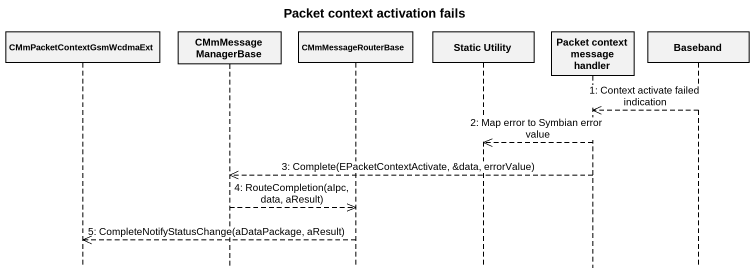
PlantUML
@startuml
title Packet context activation fails
hide footbox
participant CMmPacketContextGsmWcdmaExt
participant CMmMessageManagerBase
participant CMmMessageRouterBase
participant "Static Utility" as Static_Utility
participant "Packet context message handler" as Packet_context_message
participant Baseband

Baseband -->> Packet_context_message : 1: Context activate failed indication
Packet_context_message -->> Static_Utility : 2: Map error to Symbian error value
Packet_context_message -->> CMmMessageManagerBase : 3: Complete(EPacketContextActivate, &data, errorValue)
CMmMessageManagerBase -->> CMmMessageRouterBase : 4: RouteCompletion(aIpc, data, aResult)
CMmMessageRouterBase -->> CMmPacketContextGsmWcdmaExt : 5: CompleteNotifyStatusChange(aDataPackage, aResult)
@enduml
